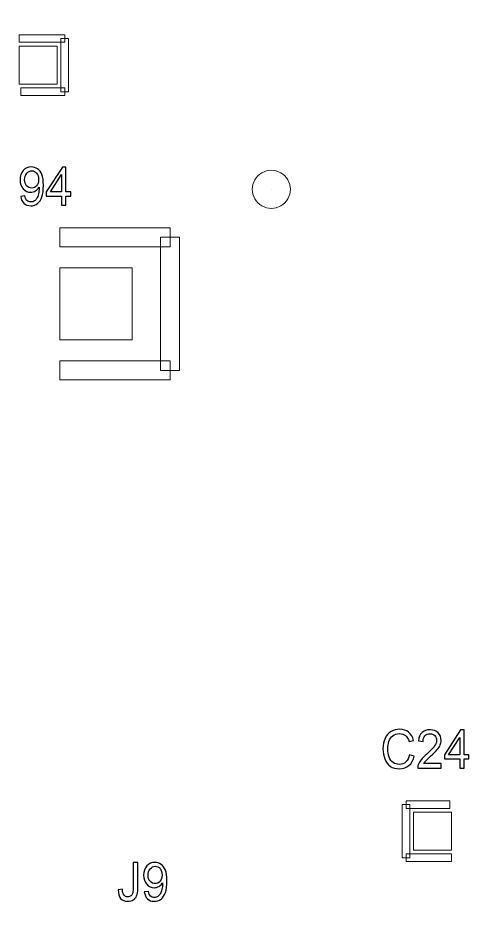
# Model space of a CAD drawing. Header units: millimetres. Extents: x -86 to 67, y -55 to 52.
# Drawn here: x 21.54 to 27.61, y -43.45 to -31.27 of the extents above; entities that cross this region are included whole.
import ezdxf

# ---------------------------------------------------------------- set-up
doc = ezdxf.new("R2010")
doc.units = ezdxf.units.MM
doc.header["$MEASUREMENT"] = 0
for name, color, linetype in [('BG_OUTLINE', 7, 'Continuous'), ('PG_SILKSCREEN_TOP', 7, 'Continuous'), ('PIN_TOP', 7, 'Continuous'), ('RD_SILKSCREEN_TOP', 7, 'Continuous')]:
    doc.layers.add(name, color=color, linetype=linetype)

msp = doc.modelspace()

# ---------------------------------------------------------------- linework, layer by layer
at = {"layer": 'BG_OUTLINE', "color": 3, "lineweight": 9}
msp.add_open_spline([(-60.0926, 34.7331), (-60.0926, 34.7331), (63.7724, 34.7331), (63.7724, 34.7331), (63.7724, 34.7331), (64.585, 34.7336), (65.3646, 34.4113), (65.9396, 33.837), (65.9396, 33.837), (66.5146, 33.2627), (66.8379, 32.4797), (66.8384, 31.667), (66.8384, 31.667), (66.8384, 31.667), (66.8412, -52.28), (66.8412, -52.28), (66.8412, -52.28), (66.8412, -52.28), (66.8384, -52.1933), (66.8384, -52.1933), (66.8384, -52.1933), (66.8389, -53.006), (66.5166, -53.7856), (65.9424, -54.3606), (65.9424, -54.3606), (65.3681, -54.9356), (64.585, -55.2589), (63.7724, -55.2594), (63.7724, -55.2594), (63.7724, -55.2594), (-60.1869, -55.2594), (-60.1869, -55.2594), (-60.1869, -55.2594), (-60.1869, -55.2594), (-60.0853, -55.2518), (-60.0853, -55.2518), (-60.0853, -55.2518), (-60.8979, -55.2523), (-61.6775, -54.9299), (-62.2525, -54.3557), (-62.2525, -54.3557), (-62.8275, -53.7814), (-63.1508, -52.9984), (-63.1513, -52.1857), (-63.1513, -52.1857), (-63.1513, -52.1857), (-63.1587, 31.667), (-63.1587, 31.667), (-63.1587, 31.667), (-63.1592, 32.4797), (-62.8369, 33.2593), (-62.2626, 33.8343), (-62.2626, 33.8343), (-61.6883, 34.4093), (-60.9053, 34.7326), (-60.0926, 34.7331)], degree=3, knots=[0, 0, 0, 0, 0.0714286, 0.0714286, 0.0714286, 0.0714286, 0.1428571, 0.1428571, 0.1428571, 0.1428571, 0.2142857, 0.2142857, 0.2142857, 0.2142857, 0.2857143, 0.2857143, 0.2857143, 0.2857143, 0.3571429, 0.3571429, 0.3571429, 0.3571429, 0.4285714, 0.4285714, 0.4285714, 0.4285714, 0.5, 0.5, 0.5, 0.5, 0.5714286, 0.5714286, 0.5714286, 0.5714286, 0.6428571, 0.6428571, 0.6428571, 0.6428571, 0.7142857, 0.7142857, 0.7142857, 0.7142857, 0.7857143, 0.7857143, 0.7857143, 0.7857143, 0.8571429, 0.8571429, 0.8571429, 0.8571429, 0.9285714, 0.9285714, 0.9285714, 0.9285714, 1, 1, 1, 1], dxfattribs=at)
at = {"layer": 'PG_SILKSCREEN_TOP', "color": 6, "lineweight": 9}
for points, knots in [([(21.5503, -31.5866), (21.5503, -31.5866), (21.5503, -31.485), (21.5503, -31.485), (21.5503, -31.485), (21.5503, -31.485), (22.1599, -31.485), (22.1599, -31.485), (22.1599, -31.485), (22.1599, -31.485), (22.1599, -31.5866), (22.1599, -31.5866), (22.1599, -31.5866), (22.1599, -31.5866), (21.5503, -31.5866), (21.5503, -31.5866)], [0, 0, 0, 0, 0.25, 0.25, 0.25, 0.25, 0.5, 0.5, 0.5, 0.5, 0.75, 0.75, 0.75, 0.75, 1, 1, 1, 1]), ([(22.1091, -31.5358), (22.1091, -31.5358), (22.2107, -31.5358), (22.2107, -31.5358), (22.2107, -31.5358), (22.2107, -31.5358), (22.2107, -32.247), (22.2107, -32.247), (22.2107, -32.247), (22.2107, -32.247), (22.1091, -32.247), (22.1091, -32.247), (22.1091, -32.247), (22.1091, -32.247), (22.1091, -31.5358), (22.1091, -31.5358)], [0, 0, 0, 0, 0.25, 0.25, 0.25, 0.25, 0.5, 0.5, 0.5, 0.5, 0.75, 0.75, 0.75, 0.75, 1, 1, 1, 1]), ([(22.1599, -32.1962), (22.1599, -32.1962), (22.1599, -32.2978), (22.1599, -32.2978), (22.1599, -32.2978), (22.1599, -32.2978), (21.5757, -32.2978), (21.5757, -32.2978), (21.5757, -32.2978), (21.5757, -32.2978), (21.5757, -32.1962), (21.5757, -32.1962), (21.5757, -32.1962), (21.5757, -32.1962), (22.1599, -32.1962), (22.1599, -32.1962)], [0, 0, 0, 0, 0.25, 0.25, 0.25, 0.25, 0.5, 0.5, 0.5, 0.5, 0.75, 0.75, 0.75, 0.75, 1, 1, 1, 1]), ([(24.6644, -33.55), (24.6644, -33.4592), (24.7128, -33.3754), (24.7914, -33.33), (24.7914, -33.33), (24.87, -33.2846), (24.9668, -33.2846), (25.0454, -33.33), (25.0454, -33.33), (25.124, -33.3754), (25.1724, -33.4592), (25.1724, -33.55)], [0, 0, 0, 0, 0.3333333, 0.3333333, 0.3333333, 0.3333333, 0.6666667, 0.6666667, 0.6666667, 0.6666667, 1, 1, 1, 1]), ([(25.1724, -33.55), (25.1724, -33.6407), (25.124, -33.7246), (25.0454, -33.77), (25.0454, -33.77), (24.9668, -33.8153), (24.87, -33.8153), (24.7914, -33.77), (24.7914, -33.77), (24.7128, -33.7246), (24.6644, -33.6407), (24.6644, -33.55)], [0, 0, 0, 0, 0.3333333, 0.3333333, 0.3333333, 0.3333333, 0.6666667, 0.6666667, 0.6666667, 0.6666667, 1, 1, 1, 1]), ([(24.9184, -33.55), (24.9184, -33.55), (24.9184, -33.55), (24.9184, -33.55), (24.9184, -33.55), (24.9184, -33.55), (24.9184, -33.55), (24.9184, -33.55), (24.9184, -33.55), (24.9184, -33.55), (24.9184, -33.55), (24.9184, -33.55)], [0, 0, 0, 0, 0.3333333, 0.3333333, 0.3333333, 0.3333333, 0.6666667, 0.6666667, 0.6666667, 0.6666667, 1, 1, 1, 1]), ([(24.9184, -33.55), (24.9184, -33.55), (24.9184, -33.55), (24.9184, -33.55), (24.9184, -33.55), (24.9184, -33.55), (24.9184, -33.55), (24.9184, -33.55), (24.9184, -33.55), (24.9184, -33.55), (24.9184, -33.55), (24.9184, -33.55)], [0, 0, 0, 0, 0.3333333, 0.3333333, 0.3333333, 0.3333333, 0.6666667, 0.6666667, 0.6666667, 0.6666667, 1, 1, 1, 1]), ([(23.5671, -34.0631), (23.5671, -34.0631), (23.5671, -34.3171), (23.5671, -34.3171), (23.5671, -34.3171), (23.5671, -34.3171), (22.0939, -34.3171), (22.0939, -34.3171), (22.0939, -34.3171), (22.0939, -34.3171), (22.0939, -34.0631), (22.0939, -34.0631), (22.0939, -34.0631), (22.0939, -34.0631), (23.5671, -34.0631), (23.5671, -34.0631)], [0, 0, 0, 0, 0.25, 0.25, 0.25, 0.25, 0.5, 0.5, 0.5, 0.5, 0.75, 0.75, 0.75, 0.75, 1, 1, 1, 1]), ([(23.6941, -35.9681), (23.6941, -35.9681), (23.4401, -35.9681), (23.4401, -35.9681), (23.4401, -35.9681), (23.4401, -35.9681), (23.4401, -34.1901), (23.4401, -34.1901), (23.4401, -34.1901), (23.4401, -34.1901), (23.6941, -34.1901), (23.6941, -34.1901), (23.6941, -34.1901), (23.6941, -34.1901), (23.6941, -35.9681), (23.6941, -35.9681)], [0, 0, 0, 0, 0.25, 0.25, 0.25, 0.25, 0.5, 0.5, 0.5, 0.5, 0.75, 0.75, 0.75, 0.75, 1, 1, 1, 1]), ([(22.0939, -36.0951), (22.0939, -36.0951), (22.0939, -35.8411), (22.0939, -35.8411), (22.0939, -35.8411), (22.0939, -35.8411), (23.5671, -35.8411), (23.5671, -35.8411), (23.5671, -35.8411), (23.5671, -35.8411), (23.5671, -36.0951), (23.5671, -36.0951), (23.5671, -36.0951), (23.5671, -36.0951), (22.0939, -36.0951), (22.0939, -36.0951)], [0, 0, 0, 0, 0.25, 0.25, 0.25, 0.25, 0.5, 0.5, 0.5, 0.5, 0.75, 0.75, 0.75, 0.75, 1, 1, 1, 1]), ([(26.7675, -42.4781), (26.7675, -42.4781), (26.6659, -42.4781), (26.6659, -42.4781), (26.6659, -42.4781), (26.6659, -42.4781), (26.6659, -41.7669), (26.6659, -41.7669), (26.6659, -41.7669), (26.6659, -41.7669), (26.7675, -41.7669), (26.7675, -41.7669), (26.7675, -41.7669), (26.7675, -41.7669), (26.7675, -42.4781), (26.7675, -42.4781)], [0, 0, 0, 0, 0.25, 0.25, 0.25, 0.25, 0.5, 0.5, 0.5, 0.5, 0.75, 0.75, 0.75, 0.75, 1, 1, 1, 1]), ([(26.7167, -41.8177), (26.7167, -41.8177), (26.7167, -41.7161), (26.7167, -41.7161), (26.7167, -41.7161), (26.7167, -41.7161), (27.3009, -41.7161), (27.3009, -41.7161), (27.3009, -41.7161), (27.3009, -41.7161), (27.3009, -41.8177), (27.3009, -41.8177), (27.3009, -41.8177), (27.3009, -41.8177), (26.7167, -41.8177), (26.7167, -41.8177)], [0, 0, 0, 0, 0.25, 0.25, 0.25, 0.25, 0.5, 0.5, 0.5, 0.5, 0.75, 0.75, 0.75, 0.75, 1, 1, 1, 1]), ([(27.3263, -42.4273), (27.3263, -42.4273), (27.3263, -42.5289), (27.3263, -42.5289), (27.3263, -42.5289), (27.3263, -42.5289), (26.7167, -42.5289), (26.7167, -42.5289), (26.7167, -42.5289), (26.7167, -42.5289), (26.7167, -42.4273), (26.7167, -42.4273), (26.7167, -42.4273), (26.7167, -42.4273), (27.3263, -42.4273), (27.3263, -42.4273)], [0, 0, 0, 0, 0.25, 0.25, 0.25, 0.25, 0.5, 0.5, 0.5, 0.5, 0.75, 0.75, 0.75, 0.75, 1, 1, 1, 1])]:
    msp.add_open_spline(points, degree=3, knots=knots, dxfattribs=at)
at = {"layer": 'PIN_TOP', "lineweight": 9}
for points in [[(21.5503, -32.1454), (21.5503, -32.1454), (21.5503, -31.6374), (21.5503, -31.6374), (21.5503, -31.6374), (21.5503, -31.6374), (22.0583, -31.6374), (22.0583, -31.6374), (22.0583, -31.6374), (22.0583, -31.6374), (22.0583, -32.1454), (22.0583, -32.1454), (22.0583, -32.1454), (22.0583, -32.1454), (21.5503, -32.1454), (21.5503, -32.1454)], [(23.0591, -34.5965), (23.0591, -34.5965), (23.0591, -35.5617), (23.0591, -35.5617), (23.0591, -35.5617), (23.0591, -35.5617), (22.0939, -35.5617), (22.0939, -35.5617), (22.0939, -35.5617), (22.0939, -35.5617), (22.0939, -34.5965), (22.0939, -34.5965), (22.0939, -34.5965), (22.0939, -34.5965), (23.0591, -34.5965), (23.0591, -34.5965)], [(27.3263, -41.8685), (27.3263, -41.8685), (27.3263, -42.3765), (27.3263, -42.3765), (27.3263, -42.3765), (27.3263, -42.3765), (26.8183, -42.3765), (26.8183, -42.3765), (26.8183, -42.3765), (26.8183, -42.3765), (26.8183, -41.8685), (26.8183, -41.8685), (26.8183, -41.8685), (26.8183, -41.8685), (27.3263, -41.8685), (27.3263, -41.8685)]]:
    msp.add_open_spline(points, degree=3, knots=[0, 0, 0, 0, 0.25, 0.25, 0.25, 0.25, 0.5, 0.5, 0.5, 0.5, 0.75, 0.75, 0.75, 0.75, 1, 1, 1, 1], dxfattribs=at)
at = {"layer": 'RD_SILKSCREEN_TOP', "color": 8}
for points, knots in [([(21.5731, -33.6439), (21.5731, -33.6439), (21.6289, -33.6383), (21.6289, -33.6383), (21.6289, -33.6383), (21.6337, -33.6665), (21.6427, -33.687), (21.6559, -33.6998), (21.6559, -33.6998), (21.6693, -33.7125), (21.6863, -33.7189), (21.7073, -33.7189), (21.7073, -33.7189), (21.7251, -33.7189), (21.7407, -33.7145), (21.7542, -33.7057), (21.7542, -33.7057), (21.7676, -33.6969), (21.7786, -33.6851), (21.7872, -33.6704), (21.7872, -33.6704), (21.7959, -33.6557), (21.803, -33.6358), (21.8089, -33.6109), (21.8089, -33.6109), (21.8145, -33.5859), (21.8175, -33.5604), (21.8175, -33.5345), (21.8175, -33.5345), (21.8175, -33.5318), (21.8174, -33.5275), (21.8172, -33.522), (21.8172, -33.522), (21.8055, -33.5418), (21.7898, -33.5581), (21.7697, -33.5704), (21.7697, -33.5704), (21.7495, -33.5829), (21.7277, -33.589), (21.7044, -33.589), (21.7044, -33.589), (21.6652, -33.589), (21.6321, -33.5737), (21.6051, -33.5431), (21.6051, -33.5431), (21.5779, -33.5126), (21.5644, -33.4724), (21.5644, -33.4224), (21.5644, -33.4224), (21.5644, -33.3707), (21.5785, -33.3292), (21.6068, -33.2977), (21.6068, -33.2977), (21.6351, -33.2661), (21.6705, -33.2504), (21.7131, -33.2504), (21.7131, -33.2504), (21.7438, -33.2504), (21.7719, -33.2594), (21.7974, -33.2772), (21.7974, -33.2772), (21.8228, -33.2949), (21.8422, -33.3204), (21.8554, -33.3534), (21.8554, -33.3534), (21.8686, -33.3863), (21.8753, -33.4341), (21.8753, -33.4967), (21.8753, -33.4967), (21.8753, -33.5616), (21.8688, -33.6134), (21.8557, -33.6521), (21.8557, -33.6521), (21.8424, -33.6906), (21.8229, -33.7199), (21.7971, -33.74), (21.7971, -33.74), (21.7711, -33.7602), (21.7408, -33.7703), (21.7059, -33.7703), (21.7059, -33.7703), (21.6689, -33.7703), (21.6388, -33.7592), (21.6154, -33.7371), (21.6154, -33.7371), (21.5919, -33.715), (21.5779, -33.684), (21.5731, -33.6439)], [0, 0, 0, 0, 0.0454545, 0.0454545, 0.0454545, 0.0454545, 0.0909091, 0.0909091, 0.0909091, 0.0909091, 0.1363636, 0.1363636, 0.1363636, 0.1363636, 0.1818182, 0.1818182, 0.1818182, 0.1818182, 0.2272727, 0.2272727, 0.2272727, 0.2272727, 0.2727273, 0.2727273, 0.2727273, 0.2727273, 0.3181818, 0.3181818, 0.3181818, 0.3181818, 0.3636364, 0.3636364, 0.3636364, 0.3636364, 0.4090909, 0.4090909, 0.4090909, 0.4090909, 0.4545455, 0.4545455, 0.4545455, 0.4545455, 0.5, 0.5, 0.5, 0.5, 0.5454545, 0.5454545, 0.5454545, 0.5454545, 0.5909091, 0.5909091, 0.5909091, 0.5909091, 0.6363636, 0.6363636, 0.6363636, 0.6363636, 0.6818182, 0.6818182, 0.6818182, 0.6818182, 0.7272727, 0.7272727, 0.7272727, 0.7272727, 0.7727273, 0.7727273, 0.7727273, 0.7727273, 0.8181818, 0.8181818, 0.8181818, 0.8181818, 0.8636364, 0.8636364, 0.8636364, 0.8636364, 0.9090909, 0.9090909, 0.9090909, 0.9090909, 0.9545455, 0.9545455, 0.9545455, 0.9545455, 1, 1, 1, 1]), ([(22.1177, -33.7616), (22.1177, -33.7616), (22.1177, -33.6397), (22.1177, -33.6397), (22.1177, -33.6397), (22.1177, -33.6397), (21.9127, -33.6397), (21.9127, -33.6397), (21.9127, -33.6397), (21.9127, -33.6397), (21.9127, -33.5824), (21.9127, -33.5824), (21.9127, -33.5824), (21.9127, -33.5824), (22.1284, -33.2525), (22.1284, -33.2525), (22.1284, -33.2525), (22.1284, -33.2525), (22.1758, -33.2525), (22.1758, -33.2525), (22.1758, -33.2525), (22.1758, -33.2525), (22.1758, -33.5824), (22.1758, -33.5824), (22.1758, -33.5824), (22.1758, -33.5824), (22.2397, -33.5824), (22.2397, -33.5824), (22.2397, -33.5824), (22.2397, -33.5824), (22.2397, -33.6397), (22.2397, -33.6397), (22.2397, -33.6397), (22.2397, -33.6397), (22.1758, -33.6397), (22.1758, -33.6397), (22.1758, -33.6397), (22.1758, -33.6397), (22.1758, -33.7616), (22.1758, -33.7616), (22.1758, -33.7616), (22.1758, -33.7616), (22.1177, -33.7616), (22.1177, -33.7616)], [0, 0, 0, 0, 0.0909091, 0.0909091, 0.0909091, 0.0909091, 0.1818182, 0.1818182, 0.1818182, 0.1818182, 0.2727273, 0.2727273, 0.2727273, 0.2727273, 0.3636364, 0.3636364, 0.3636364, 0.3636364, 0.4545455, 0.4545455, 0.4545455, 0.4545455, 0.5454545, 0.5454545, 0.5454545, 0.5454545, 0.6363636, 0.6363636, 0.6363636, 0.6363636, 0.7272727, 0.7272727, 0.7272727, 0.7272727, 0.8181818, 0.8181818, 0.8181818, 0.8181818, 0.9090909, 0.9090909, 0.9090909, 0.9090909, 1, 1, 1, 1]), ([(21.8107, -33.4192), (21.8107, -33.3834), (21.8019, -33.3548), (21.7842, -33.3338), (21.7842, -33.3338), (21.7664, -33.3127), (21.7451, -33.3022), (21.7201, -33.3022), (21.7201, -33.3022), (21.6944, -33.3022), (21.6719, -33.3135), (21.6528, -33.3362), (21.6528, -33.3362), (21.6337, -33.3589), (21.6241, -33.3883), (21.6241, -33.4244), (21.6241, -33.4244), (21.6241, -33.4569), (21.6332, -33.4832), (21.6514, -33.5034), (21.6514, -33.5034), (21.6695, -33.5237), (21.6919, -33.5338), (21.7185, -33.5338), (21.7185, -33.5338), (21.7455, -33.5338), (21.7675, -33.5237), (21.7847, -33.5034), (21.7847, -33.5034), (21.8021, -33.4832), (21.8107, -33.4551), (21.8107, -33.4192)], [0, 0, 0, 0, 0.125, 0.125, 0.125, 0.125, 0.25, 0.25, 0.25, 0.25, 0.375, 0.375, 0.375, 0.375, 0.5, 0.5, 0.5, 0.5, 0.625, 0.625, 0.625, 0.625, 0.75, 0.75, 0.75, 0.75, 0.875, 0.875, 0.875, 0.875, 1, 1, 1, 1]), ([(22.1177, -33.5824), (22.1177, -33.5824), (22.1177, -33.3529), (22.1177, -33.3529), (22.1177, -33.3529), (22.1177, -33.3529), (21.9698, -33.5824), (21.9698, -33.5824), (21.9698, -33.5824), (21.9698, -33.5824), (22.1177, -33.5824), (22.1177, -33.5824)], [0, 0, 0, 0, 0.3333333, 0.3333333, 0.3333333, 0.3333333, 0.6666667, 0.6666667, 0.6666667, 0.6666667, 1, 1, 1, 1]), ([(26.7645, -41.1015), (26.7645, -41.1015), (26.8271, -41.1186), (26.8271, -41.1186), (26.8271, -41.1186), (26.814, -41.1738), (26.7903, -41.216), (26.7564, -41.2452), (26.7564, -41.2452), (26.7223, -41.2742), (26.6806, -41.2887), (26.6313, -41.2887), (26.6313, -41.2887), (26.5804, -41.2887), (26.539, -41.2775), (26.507, -41.2552), (26.507, -41.2552), (26.4751, -41.2328), (26.4508, -41.2005), (26.4341, -41.1581), (26.4341, -41.1581), (26.4175, -41.1157), (26.4092, -41.0702), (26.4092, -41.0216), (26.4092, -41.0216), (26.4092, -40.9686), (26.4185, -40.9224), (26.4374, -40.8829), (26.4374, -40.8829), (26.4562, -40.8434), (26.483, -40.8135), (26.5177, -40.7929), (26.5177, -40.7929), (26.5524, -40.7724), (26.5906, -40.7622), (26.6323, -40.7622), (26.6323, -40.7622), (26.6797, -40.7622), (26.7194, -40.7752), (26.7516, -40.8011), (26.7516, -40.8011), (26.7838, -40.8271), (26.8063, -40.8635), (26.8189, -40.9105), (26.8189, -40.9105), (26.8189, -40.9105), (26.7575, -40.9262), (26.7575, -40.9262), (26.7575, -40.9262), (26.7464, -40.8891), (26.7306, -40.8622), (26.7097, -40.8452), (26.7097, -40.8452), (26.6889, -40.8283), (26.6627, -40.8199), (26.631, -40.8199), (26.631, -40.8199), (26.5947, -40.8199), (26.5644, -40.8292), (26.54, -40.8479), (26.54, -40.8479), (26.5155, -40.8668), (26.4984, -40.8919), (26.4886, -40.9236), (26.4886, -40.9236), (26.4786, -40.9551), (26.4737, -40.9877), (26.4737, -41.0212), (26.4737, -41.0212), (26.4737, -41.0646), (26.4796, -41.1023), (26.4912, -41.1347), (26.4912, -41.1347), (26.503, -41.1669), (26.5212, -41.1911), (26.5459, -41.2071), (26.5459, -41.2071), (26.5706, -41.2231), (26.5974, -41.231), (26.6263, -41.231), (26.6263, -41.231), (26.6613, -41.231), (26.6909, -41.2201), (26.7152, -41.1984), (26.7152, -41.1984), (26.7396, -41.1766), (26.7559, -41.1443), (26.7645, -41.1015)], [0, 0, 0, 0, 0.0454545, 0.0454545, 0.0454545, 0.0454545, 0.0909091, 0.0909091, 0.0909091, 0.0909091, 0.1363636, 0.1363636, 0.1363636, 0.1363636, 0.1818182, 0.1818182, 0.1818182, 0.1818182, 0.2272727, 0.2272727, 0.2272727, 0.2272727, 0.2727273, 0.2727273, 0.2727273, 0.2727273, 0.3181818, 0.3181818, 0.3181818, 0.3181818, 0.3636364, 0.3636364, 0.3636364, 0.3636364, 0.4090909, 0.4090909, 0.4090909, 0.4090909, 0.4545455, 0.4545455, 0.4545455, 0.4545455, 0.5, 0.5, 0.5, 0.5, 0.5454545, 0.5454545, 0.5454545, 0.5454545, 0.5909091, 0.5909091, 0.5909091, 0.5909091, 0.6363636, 0.6363636, 0.6363636, 0.6363636, 0.6818182, 0.6818182, 0.6818182, 0.6818182, 0.7272727, 0.7272727, 0.7272727, 0.7272727, 0.7727273, 0.7727273, 0.7727273, 0.7727273, 0.8181818, 0.8181818, 0.8181818, 0.8181818, 0.8636364, 0.8636364, 0.8636364, 0.8636364, 0.9090909, 0.9090909, 0.9090909, 0.9090909, 0.9545455, 0.9545455, 0.9545455, 0.9545455, 1, 1, 1, 1]), ([(27.1857, -41.2199), (27.1857, -41.2199), (27.1857, -41.28), (27.1857, -41.28), (27.1857, -41.28), (27.1857, -41.28), (26.8733, -41.28), (26.8733, -41.28), (26.8733, -41.28), (26.8728, -41.2649), (26.875, -41.2505), (26.8799, -41.2366), (26.8799, -41.2366), (26.8878, -41.2136), (26.9006, -41.1911), (26.9181, -41.1688), (26.9181, -41.1688), (26.9357, -41.1467), (26.9611, -41.1209), (26.9941, -41.0918), (26.9941, -41.0918), (27.0455, -41.0464), (27.0802, -41.0105), (27.0983, -40.9839), (27.0983, -40.9839), (27.1164, -40.9575), (27.1254, -40.9323), (27.1254, -40.9088), (27.1254, -40.9088), (27.1254, -40.884), (27.1171, -40.8631), (27.1008, -40.846), (27.1008, -40.846), (27.0842, -40.8291), (27.0628, -40.8206), (27.0363, -40.8206), (27.0363, -40.8206), (27.0084, -40.8206), (26.9861, -40.8296), (26.9694, -40.8477), (26.9694, -40.8477), (26.9525, -40.8657), (26.944, -40.8907), (26.9438, -40.9226), (26.9438, -40.9226), (26.9438, -40.9226), (26.8841, -40.9161), (26.8841, -40.9161), (26.8841, -40.9161), (26.8882, -40.8681), (26.9036, -40.8316), (26.9303, -40.8065), (26.9303, -40.8065), (26.9569, -40.7813), (26.9928, -40.7688), (27.0377, -40.7688), (27.0377, -40.7688), (27.083, -40.7688), (27.1189, -40.7824), (27.1453, -40.8094), (27.1453, -40.8094), (27.1719, -40.8366), (27.1851, -40.8701), (27.1851, -40.9102), (27.1851, -40.9102), (27.1851, -40.9306), (27.1812, -40.9506), (27.1734, -40.9703), (27.1734, -40.9703), (27.1657, -40.9899), (27.1528, -41.0107), (27.1348, -41.0324), (27.1348, -41.0324), (27.1169, -41.0542), (27.0871, -41.0841), (27.0454, -41.122), (27.0454, -41.122), (27.0106, -41.1535), (26.9882, -41.1749), (26.9784, -41.1861), (26.9784, -41.1861), (26.9684, -41.1973), (26.9603, -41.2085), (26.9538, -41.2199), (26.9538, -41.2199), (26.9538, -41.2199), (27.1857, -41.2199), (27.1857, -41.2199)], [0, 0, 0, 0, 0.0454545, 0.0454545, 0.0454545, 0.0454545, 0.0909091, 0.0909091, 0.0909091, 0.0909091, 0.1363636, 0.1363636, 0.1363636, 0.1363636, 0.1818182, 0.1818182, 0.1818182, 0.1818182, 0.2272727, 0.2272727, 0.2272727, 0.2272727, 0.2727273, 0.2727273, 0.2727273, 0.2727273, 0.3181818, 0.3181818, 0.3181818, 0.3181818, 0.3636364, 0.3636364, 0.3636364, 0.3636364, 0.4090909, 0.4090909, 0.4090909, 0.4090909, 0.4545455, 0.4545455, 0.4545455, 0.4545455, 0.5, 0.5, 0.5, 0.5, 0.5454545, 0.5454545, 0.5454545, 0.5454545, 0.5909091, 0.5909091, 0.5909091, 0.5909091, 0.6363636, 0.6363636, 0.6363636, 0.6363636, 0.6818182, 0.6818182, 0.6818182, 0.6818182, 0.7272727, 0.7272727, 0.7272727, 0.7272727, 0.7727273, 0.7727273, 0.7727273, 0.7727273, 0.8181818, 0.8181818, 0.8181818, 0.8181818, 0.8636364, 0.8636364, 0.8636364, 0.8636364, 0.9090909, 0.9090909, 0.9090909, 0.9090909, 0.9545455, 0.9545455, 0.9545455, 0.9545455, 1, 1, 1, 1]), ([(27.4339, -41.28), (27.4339, -41.28), (27.4339, -41.1581), (27.4339, -41.1581), (27.4339, -41.1581), (27.4339, -41.1581), (27.2289, -41.1581), (27.2289, -41.1581), (27.2289, -41.1581), (27.2289, -41.1581), (27.2289, -41.1008), (27.2289, -41.1008), (27.2289, -41.1008), (27.2289, -41.1008), (27.4446, -40.7709), (27.4446, -40.7709), (27.4446, -40.7709), (27.4446, -40.7709), (27.492, -40.7709), (27.492, -40.7709), (27.492, -40.7709), (27.492, -40.7709), (27.492, -41.1008), (27.492, -41.1008), (27.492, -41.1008), (27.492, -41.1008), (27.5559, -41.1008), (27.5559, -41.1008), (27.5559, -41.1008), (27.5559, -41.1008), (27.5559, -41.1581), (27.5559, -41.1581), (27.5559, -41.1581), (27.5559, -41.1581), (27.492, -41.1581), (27.492, -41.1581), (27.492, -41.1581), (27.492, -41.1581), (27.492, -41.28), (27.492, -41.28), (27.492, -41.28), (27.492, -41.28), (27.4339, -41.28), (27.4339, -41.28)], [0, 0, 0, 0, 0.0909091, 0.0909091, 0.0909091, 0.0909091, 0.1818182, 0.1818182, 0.1818182, 0.1818182, 0.2727273, 0.2727273, 0.2727273, 0.2727273, 0.3636364, 0.3636364, 0.3636364, 0.3636364, 0.4545455, 0.4545455, 0.4545455, 0.4545455, 0.5454545, 0.5454545, 0.5454545, 0.5454545, 0.6363636, 0.6363636, 0.6363636, 0.6363636, 0.7272727, 0.7272727, 0.7272727, 0.7272727, 0.8181818, 0.8181818, 0.8181818, 0.8181818, 0.9090909, 0.9090909, 0.9090909, 0.9090909, 1, 1, 1, 1]), ([(27.4339, -41.1008), (27.4339, -41.1008), (27.4339, -40.8713), (27.4339, -40.8713), (27.4339, -40.8713), (27.4339, -40.8713), (27.286, -41.1008), (27.286, -41.1008), (27.286, -41.1008), (27.286, -41.1008), (27.4339, -41.1008), (27.4339, -41.1008)], [0, 0, 0, 0, 0.3333333, 0.3333333, 0.3333333, 0.3333333, 0.6666667, 0.6666667, 0.6666667, 0.6666667, 1, 1, 1, 1]), ([(22.8749, -42.9059), (22.8749, -42.9059), (22.9314, -42.8976), (22.9314, -42.8976), (22.9314, -42.8976), (22.9329, -42.9365), (22.9397, -42.9632), (22.9516, -42.9775), (22.9516, -42.9775), (22.9638, -42.9918), (22.9804, -42.999), (23.0016, -42.999), (23.0016, -42.999), (23.0174, -42.999), (23.0309, -42.9952), (23.0423, -42.9873), (23.0423, -42.9873), (23.0537, -42.9796), (23.0615, -42.9691), (23.0658, -42.9558), (23.0658, -42.9558), (23.0701, -42.9424), (23.0723, -42.9212), (23.0723, -42.892), (23.0723, -42.892), (23.0723, -42.892), (23.0723, -42.5413), (23.0723, -42.5413), (23.0723, -42.5413), (23.0723, -42.5413), (23.1348, -42.5413), (23.1348, -42.5413), (23.1348, -42.5413), (23.1348, -42.5413), (23.1348, -42.8882), (23.1348, -42.8882), (23.1348, -42.8882), (23.1348, -42.9308), (23.1301, -42.9639), (23.1205, -42.9872), (23.1205, -42.9872), (23.1109, -43.0106), (23.0957, -43.0284), (23.075, -43.0407), (23.075, -43.0407), (23.0542, -43.0529), (23.0299, -43.0591), (23.002, -43.0591), (23.002, -43.0591), (22.9605, -43.0591), (22.9288, -43.0463), (22.9066, -43.0205), (22.9066, -43.0205), (22.8846, -42.9948), (22.8741, -42.9566), (22.8749, -42.9059)], [0, 0, 0, 0, 0.0714286, 0.0714286, 0.0714286, 0.0714286, 0.1428571, 0.1428571, 0.1428571, 0.1428571, 0.2142857, 0.2142857, 0.2142857, 0.2142857, 0.2857143, 0.2857143, 0.2857143, 0.2857143, 0.3571429, 0.3571429, 0.3571429, 0.3571429, 0.4285714, 0.4285714, 0.4285714, 0.4285714, 0.5, 0.5, 0.5, 0.5, 0.5714286, 0.5714286, 0.5714286, 0.5714286, 0.6428571, 0.6428571, 0.6428571, 0.6428571, 0.7142857, 0.7142857, 0.7142857, 0.7142857, 0.7857143, 0.7857143, 0.7857143, 0.7857143, 0.8571429, 0.8571429, 0.8571429, 0.8571429, 0.9285714, 0.9285714, 0.9285714, 0.9285714, 1, 1, 1, 1]), ([(23.2222, -42.9327), (23.2222, -42.9327), (23.278, -42.9271), (23.278, -42.9271), (23.278, -42.9271), (23.2828, -42.9553), (23.2918, -42.9758), (23.305, -42.9886), (23.305, -42.9886), (23.3184, -43.0013), (23.3354, -43.0077), (23.3564, -43.0077), (23.3564, -43.0077), (23.3742, -43.0077), (23.3898, -43.0033), (23.4033, -42.9945), (23.4033, -42.9945), (23.4167, -42.9857), (23.4277, -42.9739), (23.4363, -42.9592), (23.4363, -42.9592), (23.445, -42.9445), (23.4521, -42.9246), (23.458, -42.8997), (23.458, -42.8997), (23.4636, -42.8747), (23.4666, -42.8492), (23.4666, -42.8233), (23.4666, -42.8233), (23.4666, -42.8206), (23.4665, -42.8163), (23.4663, -42.8108), (23.4663, -42.8108), (23.4546, -42.8306), (23.4389, -42.8469), (23.4188, -42.8592), (23.4188, -42.8592), (23.3986, -42.8717), (23.3768, -42.8778), (23.3535, -42.8778), (23.3535, -42.8778), (23.3143, -42.8778), (23.2812, -42.8625), (23.2542, -42.8319), (23.2542, -42.8319), (23.227, -42.8014), (23.2135, -42.7612), (23.2135, -42.7112), (23.2135, -42.7112), (23.2135, -42.6595), (23.2276, -42.618), (23.2559, -42.5865), (23.2559, -42.5865), (23.2842, -42.5549), (23.3196, -42.5392), (23.3622, -42.5392), (23.3622, -42.5392), (23.3929, -42.5392), (23.421, -42.5482), (23.4465, -42.566), (23.4465, -42.566), (23.4719, -42.5837), (23.4913, -42.6092), (23.5045, -42.6422), (23.5045, -42.6422), (23.5177, -42.6751), (23.5244, -42.7229), (23.5244, -42.7855), (23.5244, -42.7855), (23.5244, -42.8504), (23.5179, -42.9022), (23.5048, -42.9409), (23.5048, -42.9409), (23.4915, -42.9794), (23.472, -43.0087), (23.4462, -43.0288), (23.4462, -43.0288), (23.4202, -43.049), (23.3899, -43.0591), (23.355, -43.0591), (23.355, -43.0591), (23.318, -43.0591), (23.2879, -43.048), (23.2645, -43.0259), (23.2645, -43.0259), (23.241, -43.0038), (23.227, -42.9728), (23.2222, -42.9327)], [0, 0, 0, 0, 0.0454545, 0.0454545, 0.0454545, 0.0454545, 0.0909091, 0.0909091, 0.0909091, 0.0909091, 0.1363636, 0.1363636, 0.1363636, 0.1363636, 0.1818182, 0.1818182, 0.1818182, 0.1818182, 0.2272727, 0.2272727, 0.2272727, 0.2272727, 0.2727273, 0.2727273, 0.2727273, 0.2727273, 0.3181818, 0.3181818, 0.3181818, 0.3181818, 0.3636364, 0.3636364, 0.3636364, 0.3636364, 0.4090909, 0.4090909, 0.4090909, 0.4090909, 0.4545455, 0.4545455, 0.4545455, 0.4545455, 0.5, 0.5, 0.5, 0.5, 0.5454545, 0.5454545, 0.5454545, 0.5454545, 0.5909091, 0.5909091, 0.5909091, 0.5909091, 0.6363636, 0.6363636, 0.6363636, 0.6363636, 0.6818182, 0.6818182, 0.6818182, 0.6818182, 0.7272727, 0.7272727, 0.7272727, 0.7272727, 0.7727273, 0.7727273, 0.7727273, 0.7727273, 0.8181818, 0.8181818, 0.8181818, 0.8181818, 0.8636364, 0.8636364, 0.8636364, 0.8636364, 0.9090909, 0.9090909, 0.9090909, 0.9090909, 0.9545455, 0.9545455, 0.9545455, 0.9545455, 1, 1, 1, 1]), ([(23.4598, -42.708), (23.4598, -42.6722), (23.451, -42.6436), (23.4333, -42.6226), (23.4333, -42.6226), (23.4155, -42.6015), (23.3942, -42.591), (23.3692, -42.591), (23.3692, -42.591), (23.3435, -42.591), (23.321, -42.6023), (23.3019, -42.625), (23.3019, -42.625), (23.2828, -42.6477), (23.2732, -42.6771), (23.2732, -42.7132), (23.2732, -42.7132), (23.2732, -42.7457), (23.2823, -42.772), (23.3005, -42.7922), (23.3005, -42.7922), (23.3186, -42.8125), (23.341, -42.8226), (23.3676, -42.8226), (23.3676, -42.8226), (23.3946, -42.8226), (23.4166, -42.8125), (23.4338, -42.7922), (23.4338, -42.7922), (23.4512, -42.772), (23.4598, -42.7439), (23.4598, -42.708)], [0, 0, 0, 0, 0.125, 0.125, 0.125, 0.125, 0.25, 0.25, 0.25, 0.25, 0.375, 0.375, 0.375, 0.375, 0.5, 0.5, 0.5, 0.5, 0.625, 0.625, 0.625, 0.625, 0.75, 0.75, 0.75, 0.75, 0.875, 0.875, 0.875, 0.875, 1, 1, 1, 1])]:
    msp.add_open_spline(points, degree=3, knots=knots, dxfattribs=at)

doc.saveas('drawing.dxf')
